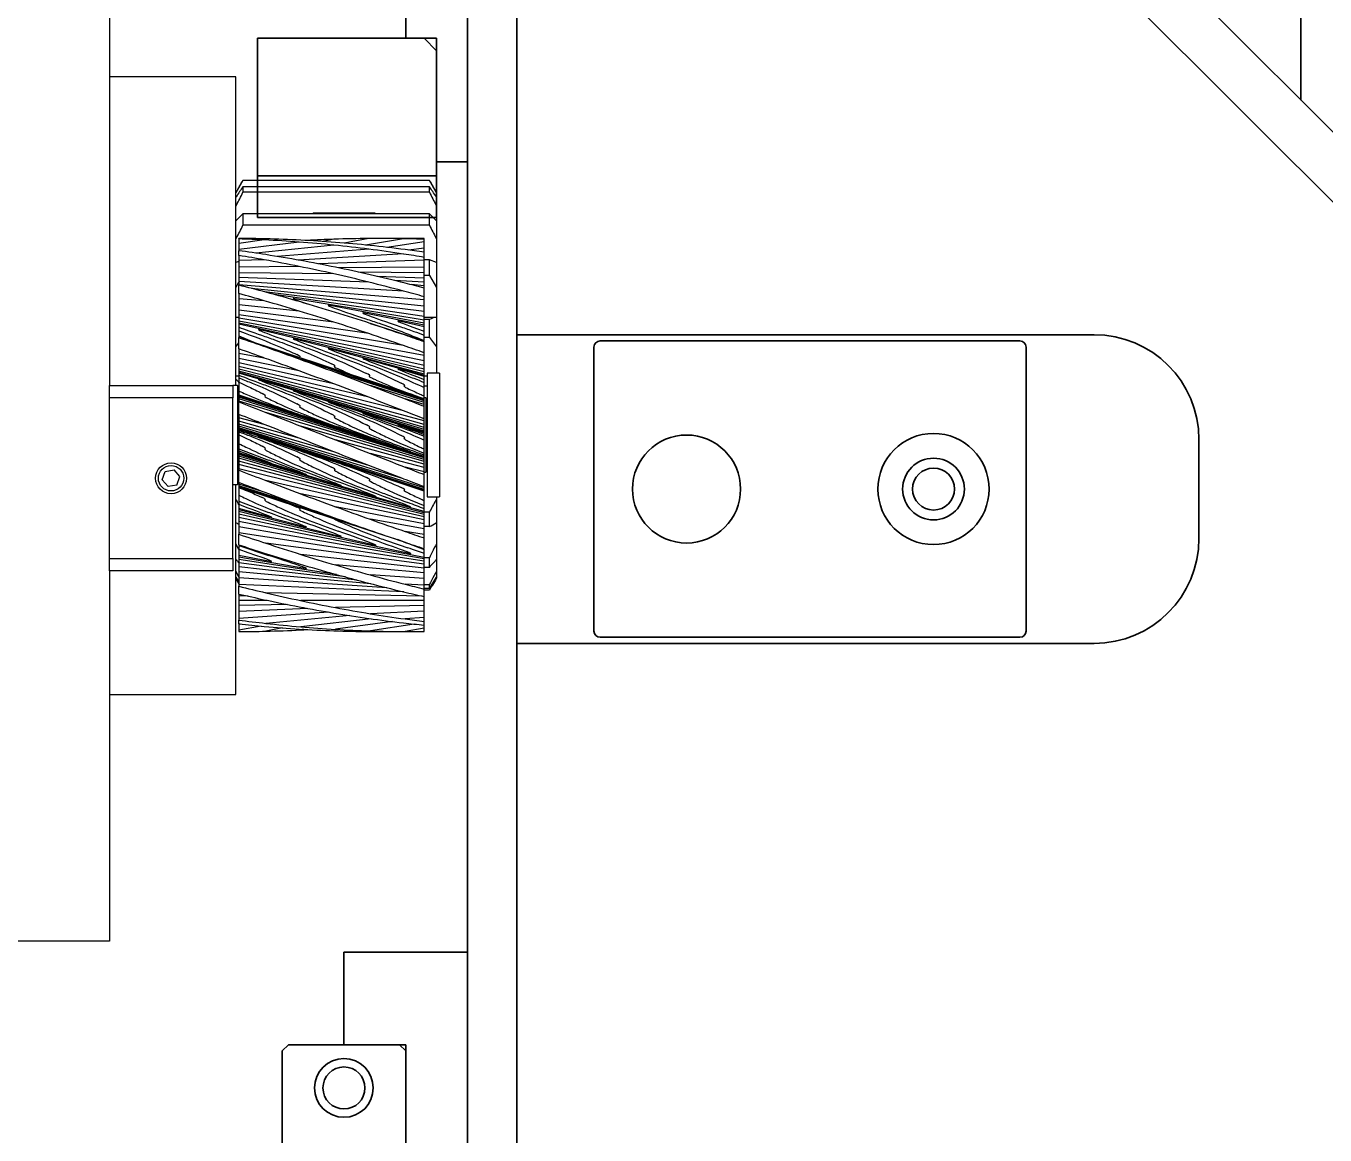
# Model space of a CAD drawing. Header units: inches. Extents: x 16559 to 58559, y 6500 to 36200.
# Drawn here: x 45455.8 to 45666.2, y 29816.7 to 29996.3 of the extents above; entities that cross this region are included whole.
import ezdxf

# ---------------------------------------------------------------- set-up
doc = ezdxf.new("R2010")
doc.units = ezdxf.units.IN
doc.header["$LTSCALE"] = 300
doc.layers.add('GUIDE', color=4, linetype='Continuous', lineweight=35)
doc.layers.add('MACCHINA', color=40, linetype='Continuous')

# ---------------------------------------------------------------- blocks, each defined once
blk = doc.blocks.new('A$Cbaf7ccba')
at = {"layer": 'GUIDE'}
for p, q in [((-849.7, -355), (-849.7, -315)), ((-702.05, -502.66), (-875.02, -329.69)), ((-994.7, -345), (-994.7, -335)), ((-984.7, -335), (-984.7, -365)), ((-880.67, -335.34), (-703.02, -513)), ((-976.7, -393), (-976.7, -341)), ((-1018.7, -367.25), (-1018.7, -345)), ((-991.7, -345), (-1018.7, -345)), ((-989.7, -345), (-991.7, -345)), ((-989.7, -347), (-991.7, -345)), ((-989.7, -347), (-989.7, -345)), ((-989.7, -367.25), (-989.7, -347)), ((-984.7, -365), (-989.7, -365)), ((-984.7, -365), (-984.7, -493)), ((-989.7, -367.25), (-1018.7, -367.25)), ((-1018.7, -367.64), (-1018.7, -367.25)), ((-1018.7, -367.64), (-1018.7, -373.61)), ((-989.7, -367.25), (-989.7, -367.64)), ((-989.7, -373.61), (-989.7, -367.64)), ((-1018.7, -374), (-1018.7, -373.61)), ((-989.7, -374), (-1018.7, -374)), ((-989.7, -373.61), (-989.7, -374)), ((-883.2, -393), (-976.7, -393)), ((-976.7, -393), (-976.7, -443)), ((-964.2, -395), (-964.2, -441)), ((-895.2, -394), (-963.2, -394)), ((-894.2, -441), (-894.2, -395)), ((-866.2, -426), (-866.2, -410)), ((-976.7, -623), (-976.7, -443)), ((-976.7, -443), (-883.2, -443)), ((-963.2, -442), (-895.2, -442)), ((-1004.7, -493), (-1004.7, -508)), ((-984.7, -493), (-1004.7, -493)), ((-984.7, -573), (-984.7, -493)), ((-1013.7, -508), (-1014.7, -509)), ((-1014.7, -525.5), (-1014.7, -509)), ((-1013.7, -508), (-995.7, -508)), ((-994.7, -509), (-995.7, -508)), ((-994.7, -508), (-995.7, -508)), ((-994.7, -508), (-994.7, -509)), ((-994.7, -525.5), (-994.7, -509))]:
    blk.add_line(p, q, dxfattribs=at)
for centre, radius in [((-949.2, -418), 8.75), ((-909.2, -418), 9), ((-909.2, -418), 5), ((-909.2, -418), 3.4), ((-1004.7, -515), 4.75), ((-1004.7, -515), 3.4)]:
    blk.add_circle(centre, radius, dxfattribs=at)
for centre, radius, start, end in [((-883.2, -410), 17, 0, 90), ((-963.2, -395), 1, 90, 180), ((-895.2, -395), 1, 0, 90), ((-883.2, -426), 17, 270, 0), ((-963.2, -441), 1, 180, 270), ((-895.2, -441), 1, 270, 0)]:
    blk.add_arc(centre, radius, start, end, dxfattribs=at)
blk = doc.blocks.new('A$Ccd749461')
at = {"layer": 'MACCHINA'}
for p, q in [((-1042.7, -320.25), (-1042.7, -401.25)), ((-1022.2, -351.25), (-1042.7, -351.25)), ((-1022.2, -401.25), (-1022.2, -351.25)), ((-1021.05, -368), (-1022.2, -370)), ((-990.86, -368), (-1021.05, -368)), ((-990.86, -368), (-1021.05, -368)), ((-1021.05, -368), (-1021.05, -368)), ((-989.7, -370), (-990.86, -368)), ((-990.86, -368), (-990.86, -368)), ((-1021.05, -369.03), (-1021.05, -369.93)), ((-990.86, -369.03), (-1021.05, -369.03)), ((-990.86, -369.93), (-1021.05, -369.93)), ((-990.86, -369.93), (-990.86, -369.03)), ((-989.7, -370), (-989.7, -370.03)), ((-989.7, -370.03), (-989.7, -370.71)), ((-989.7, -370.73), (-989.7, -372.18)), ((-989.7, -372.18), (-989.7, -374.6)), ((-1021.05, -373.45), (-1022.2, -374.57)), ((-1021.05, -373.45), (-1021.05, -375.25)), ((-990.86, -373.45), (-1021.05, -373.45)), ((-1009.7, -373.24), (-999.7, -373.24)), ((-1009.7, -373.24), (-1009.7, -373.45)), ((-999.7, -373.24), (-999.7, -373.45)), ((-990.86, -375.25), (-990.86, -373.45)), ((-989.7, -374.57), (-990.86, -373.45)), ((-990.86, -375.25), (-1021.05, -375.25)), ((-989.7, -374.57), (-989.7, -377.48)), ((-1021.7, -377.5), (-1021.7, -377.42)), ((-1021.7, -377.5), (-1021.7, -378.25)), ((-1017.6, -377.65), (-1021.7, -378.25)), ((-1011.97, -378), (-1021.7, -379.2)), ((-1021.7, -378.25), (-1021.7, -379.2)), ((-1006.33, -378.49), (-1018.99, -379.79)), ((-1006.33, -377.54), (-1008.08, -377.9)), ((-1000.69, -377.42), (-1004.67, -378.16)), ((-995.05, -377.46), (-1001.22, -378.48)), ((-993.94, -377.42), (-999.15, -377.42)), ((-991.7, -377.98), (-997.75, -378.86)), ((-991.7, -377.55), (-991.7, -377.43)), ((-991.7, -377.98), (-991.7, -377.55)), ((-991.7, -378.98), (-991.7, -377.98)), ((-989.7, -377.48), (-989.7, -380.95)), ((-1021.7, -379.2), (-1021.7, -379.4)), ((-1021.7, -380.17), (-1021.7, -379.4)), ((-1021.7, -380.17), (-1021.7, -381.01)), ((-1000.69, -379.14), (-1015.54, -380.33)), ((-995.05, -379.93), (-1012.13, -380.91)), ((-991.7, -378.98), (-994.26, -379.29)), ((-991.7, -379.65), (-991.7, -378.98)), ((-991.7, -380.47), (-991.7, -379.65)), ((-991.7, -380.95), (-991.7, -380.47)), ((-1021.7, -381.12), (-1022.2, -381.3)), ((-1017.6, -380.87), (-1021.7, -381.01)), ((-1021.7, -381.01), (-1021.7, -382.06)), ((-1011.97, -381.95), (-1021.7, -382.06)), ((-1021.7, -382.06), (-1021.7, -382.97)), ((-991.7, -380.95), (-1008.8, -381.54)), ((-991.7, -382.04), (-1005.52, -382.19)), ((-991.7, -382.99), (-1002.38, -382.87)), ((-990.86, -380.88), (-991.7, -380.88)), ((-991.7, -382.04), (-991.7, -380.95)), ((-991.7, -382.99), (-991.7, -382.04)), ((-990.86, -383.39), (-990.86, -380.88)), ((-989.7, -381.3), (-990.86, -380.88)), ((-989.7, -380.95), (-989.7, -381.29)), ((-989.7, -381.3), (-989.7, -385.35)), ((-1022.2, -385.35), (-1021.7, -384.5)), ((-1006.33, -383.15), (-1021.7, -382.97)), ((-1021.7, -382.97), (-1021.7, -383.76)), ((-1000.69, -384.49), (-1021.7, -383.76)), ((-1021.7, -383.76), (-1021.7, -384.4)), ((-995.05, -385.94), (-1021.7, -384.4)), ((-1021.7, -384.4), (-1021.7, -384.92)), ((-991.7, -387.33), (-1021.7, -384.92)), ((-1021.7, -384.92), (-1021.7, -384.98)), ((-1021.7, -386.35), (-1021.7, -384.98)), ((-991.7, -383.82), (-999.35, -383.55)), ((-991.7, -384.51), (-996.5, -384.23)), ((-991.7, -385.06), (-993.83, -384.89)), ((-991.7, -383.82), (-991.7, -382.99)), ((-990.86, -383.39), (-991.7, -383.39)), ((-991.7, -384.51), (-991.7, -383.82)), ((-991.7, -385.06), (-991.7, -384.51)), ((-990.86, -383.39), (-989.7, -385.35)), ((-1021.7, -386.35), (-1021.7, -387.18)), ((-991.7, -388.37), (-1019.66, -385.51)), ((-991.7, -389.27), (-1017.54, -386.06)), ((-991.7, -390.03), (-1015.93, -386.51)), ((-991.7, -385.45), (-991.7, -385.06)), ((-991.7, -386.85), (-991.7, -385.45)), ((-991.7, -387.33), (-991.7, -386.85)), ((-989.7, -385.35), (-989.7, -387.94)), ((-1017.6, -387.51), (-1021.7, -387.18)), ((-1021.7, -387.18), (-1021.7, -388.19)), ((-1011.97, -389.19), (-1021.7, -388.19)), ((-1021.7, -388.19), (-1021.7, -389.05)), ((-1006.33, -390.96), (-1021.7, -389.05)), ((-1021.7, -389.05), (-1021.7, -389.77)), ((-991.7, -390.65), (-1012.63, -387.18)), ((-991.7, -391.13), (-1006.99, -388.29)), ((-991.7, -388.37), (-991.7, -387.33)), ((-991.7, -389.27), (-991.7, -388.37)), ((-989.7, -387.94), (-989.7, -388.89)), ((-989.7, -388.89), (-989.7, -390.19)), ((-1021.7, -390.19), (-1022.2, -390.19)), ((-1000.69, -392.82), (-1021.7, -389.77)), ((-1021.7, -389.77), (-1021.7, -390.35)), ((-995.05, -394.76), (-1021.7, -390.35)), ((-1021.7, -390.35), (-1021.7, -390.79)), ((-991.7, -396.35), (-1021.7, -390.79)), ((-1021.7, -390.79), (-1021.7, -391.11)), ((-991.7, -397.23), (-1021.7, -391.11)), ((-1021.7, -391.11), (-1021.7, -391.31)), ((-991.7, -397.97), (-1021.7, -391.31)), ((-1021.7, -391.31), (-1021.7, -391.54)), ((-991.7, -391.48), (-1001.36, -389.51)), ((-991.7, -394.06), (-1000.42, -391.17)), ((-991.7, -391.71), (-995.72, -390.82)), ((-991.7, -390.03), (-991.7, -389.27)), ((-991.7, -390.65), (-991.7, -390.03)), ((-989.7, -390.19), (-991.7, -390.19)), ((-990.86, -390.52), (-991.7, -390.52)), ((-991.7, -391.13), (-991.7, -390.65)), ((-991.7, -391.48), (-991.7, -391.13)), ((-990.86, -393.47), (-990.86, -390.52)), ((-989.7, -390.19), (-989.7, -394.95)), ((-989.7, -390.19), (-989.7, -390.19)), ((-1021.7, -391.54), (-1021.7, -391.79)), ((-1021.7, -391.79), (-1021.7, -391.95)), ((-1021.7, -391.95), (-1021.7, -392.41)), ((-1021.7, -392.41), (-1021.7, -393.19)), ((-1021.7, -393.19), (-1018.92, -394.38)), ((-1021.7, -393.19), (-1021.7, -393.46)), ((-991.7, -403.39), (-1021.7, -393.46)), ((-1021.7, -393.46), (-1021.7, -393.48)), ((-991.7, -403.39), (-1021.7, -393.46)), ((-1021.7, -393.46), (-1021.7, -393.46)), ((-991.7, -398.56), (-1018.27, -392.23)), ((-991.7, -394.06), (-994.79, -393.04)), ((-991.7, -391.71), (-991.7, -391.48)), ((-991.7, -392.12), (-991.7, -391.71)), ((-991.7, -392.43), (-991.7, -392.12)), ((-991.7, -392.51), (-991.7, -392.43)), ((-991.7, -393.06), (-991.7, -392.51)), ((-991.7, -393.94), (-991.7, -393.06)), ((-990.86, -393.47), (-991.7, -393.47)), ((-990.86, -393.47), (-989.7, -394.95)), ((-1022.2, -394.95), (-1021.7, -394.31)), ((-1021.7, -395.3), (-1021.7, -393.48)), ((-1021.7, -395.3), (-1021.7, -396.02)), ((-991.7, -403.43), (-1017.34, -394.99)), ((-991.7, -399.03), (-1012.63, -393.71)), ((-991.7, -399.38), (-1006.99, -395.28)), ((-991.7, -394.11), (-991.7, -394.06)), ((-991.7, -395.94), (-991.7, -394.11)), ((-989.7, -394.95), (-989.7, -396.37)), ((-1017.6, -396.78), (-1021.7, -396.02)), ((-1021.7, -396.02), (-1021.7, -396.86)), ((-1011.97, -398.85), (-1021.7, -396.86)), ((-1021.7, -396.86), (-1021.7, -397.57)), ((-1006.33, -400.97), (-1021.7, -397.57)), ((-1021.7, -397.57), (-1021.7, -398.13)), ((-1011.8, -396.59), (-1011.87, -396.6)), ((-991.7, -403.53), (-1011.7, -397.01)), ((-991.7, -399.62), (-1001.36, -396.91)), ((-991.7, -396.35), (-991.7, -395.94)), ((-991.7, -397.23), (-991.7, -396.35)), ((-991.7, -397.97), (-991.7, -397.23)), ((-989.7, -396.37), (-989.7, -397.17)), ((-989.7, -397.17), (-989.7, -399.14)), ((-1021.7, -399.73), (-1022.2, -399.73)), ((-1000.69, -403.14), (-1021.7, -398.13)), ((-1021.7, -398.13), (-1021.7, -398.57)), ((-995.05, -405.33), (-1021.7, -398.57)), ((-1021.7, -398.57), (-1021.7, -398.89)), ((-991.7, -406.93), (-1021.7, -398.89)), ((-1021.7, -398.89), (-1021.7, -399.11)), ((-991.7, -407.54), (-1021.7, -399.11)), ((-1021.7, -399.11), (-1021.7, -399.24)), ((-991.7, -408.02), (-1021.7, -399.24)), ((-1021.7, -399.24), (-1021.7, -399.38)), ((-1021.7, -399.38), (-1021.7, -399.55)), ((-1021.7, -399.55), (-1021.7, -399.66)), ((-1021.7, -399.66), (-1021.7, -400.01)), ((-1006.16, -398.09), (-1006.23, -398.11)), ((-991.7, -403.7), (-1006.06, -399.09)), ((-1000.52, -399.66), (-1000.59, -399.68)), ((-991.7, -399.77), (-995.72, -398.6)), ((-991.7, -398.56), (-991.7, -397.97)), ((-991.7, -399.03), (-991.7, -398.56)), ((-991.7, -399.38), (-991.7, -399.03)), ((-991.7, -399.62), (-991.7, -399.38)), ((-991.7, -399.77), (-991.7, -399.62)), ((-991.2, -399.73), (-991.7, -399.73)), ((-991.7, -400.02), (-991.7, -399.77)), ((-989.2, -399.25), (-991.2, -399.25)), ((-991.2, -399.25), (-991.2, -419.25)), ((-989.7, -399.14), (-989.7, -399.25)), ((-989.2, -399.25), (-989.2, -419.25)), ((-1042.7, -401.25), (-1022.7, -401.25)), ((-1042.7, -403.25), (-1042.7, -401.25)), ((-1021.95, -401.25), (-1022.7, -401.25)), ((-1022.7, -401.25), (-1022.7, -403.25)), ((-1021.7, -401.5), (-1021.95, -401.25)), ((-1021.95, -401.25), (-1021.95, -417.25)), ((-1021.7, -400.01), (-1021.7, -400.7)), ((-1021.7, -400.7), (-1021.7, -401.51)), ((-1021.7, -401.51), (-1021.7, -401.74)), ((-1021.7, -401.74), (-1021.7, -402.12)), ((-991.7, -408.38), (-1018.27, -400.34)), ((-1002.23, -400.19), (-999.98, -400.89)), ((-991.7, -403.96), (-1000.42, -401.22)), ((-994.89, -401.27), (-994.95, -401.29)), ((-991.7, -400.24), (-991.7, -400.02)), ((-991.7, -400.29), (-991.7, -400.24)), ((-991.7, -400.72), (-991.7, -400.29)), ((-991.7, -401.54), (-991.7, -400.72)), ((-991.2, -401.32), (-991.7, -401.32)), ((-991.7, -402.13), (-991.7, -401.54)), ((-1042.7, -429.25), (-1042.7, -403.25)), ((-1022.7, -403.25), (-1042.7, -403.25)), ((-1022.7, -429.25), (-1022.7, -403.25)), ((-1021.7, -402.12), (-1021.7, -402.73)), ((-1021.7, -402.73), (-1016.9, -404.37)), ((-1005.4, -408.18), (-1021.7, -402.79)), ((-1021.7, -402.79), (-1021.7, -402.83)), ((-1011.03, -406.32), (-1021.7, -402.79)), ((-1021.7, -402.79), (-1021.7, -402.79)), ((-999.76, -410.06), (-1021.7, -402.83)), ((-1021.7, -402.83), (-1021.7, -402.94)), ((-994.12, -411.92), (-1021.7, -402.94)), ((-1021.7, -402.94), (-1021.7, -403.12)), ((-991.7, -412.74), (-1021.7, -403.12)), ((-1021.7, -403.12), (-1021.7, -403.39)), ((-991.7, -412.82), (-1021.7, -403.39)), ((-1021.7, -403.39), (-1021.7, -403.78)), ((-991.7, -412.97), (-1021.7, -403.78)), ((-1021.7, -403.78), (-1021.7, -403.89)), ((-1021.7, -405.93), (-1021.7, -403.89)), ((-1017.44, -402.92), (-1017.5, -402.94)), ((-991.7, -408.64), (-1012.63, -402.13)), ((-991.7, -408.81), (-1006.99, -403.95)), ((-991.7, -404.33), (-994.79, -403.39)), ((-991.7, -402.35), (-991.7, -402.13)), ((-991.7, -402.93), (-991.7, -402.35)), ((-991.7, -403.36), (-991.7, -402.93)), ((-991.45, -403.25), (-991.7, -403.25)), ((-991.7, -403.43), (-991.7, -403.39)), ((-991.7, -403.39), (-991.7, -403.39)), ((-991.7, -403.53), (-991.7, -403.43)), ((-991.7, -403.7), (-991.7, -403.53)), ((-991.7, -403.96), (-991.7, -403.7)), ((-991.7, -404.33), (-991.7, -403.96)), ((-991.2, -403.5), (-991.45, -403.25)), ((-991.45, -403.25), (-991.45, -415.25)), ((-1021.7, -405.93), (-1021.7, -406.45)), ((-991.7, -413.2), (-1017.34, -405.58)), ((-1016.9, -404.37), (-1005.4, -408.18)), ((-1011.8, -404.6), (-1011.87, -404.62)), ((-991.7, -408.92), (-1001.36, -405.79)), ((-991.7, -404.6), (-991.7, -404.33)), ((-991.7, -406.63), (-991.7, -404.6)), ((-1017.6, -407.55), (-1021.7, -406.45)), ((-1021.7, -406.45), (-1021.7, -407.03)), ((-1011.97, -409.77), (-1021.7, -407.03)), ((-1021.7, -407.03), (-1021.7, -407.49)), ((-1006.33, -411.99), (-1021.7, -407.49)), ((-1021.7, -407.49), (-1021.7, -407.83)), ((-1000.69, -414.19), (-1021.7, -407.83)), ((-1021.7, -407.83), (-1021.7, -408.08)), ((-995.05, -416.37), (-1021.7, -408.08)), ((-1021.7, -408.08), (-1021.7, -408.24)), ((-991.7, -413.52), (-1011.7, -407.8)), ((-1006.16, -406.3), (-1006.23, -406.32)), ((-1000.52, -408.02), (-1000.59, -408.04)), ((-991.7, -408.97), (-995.72, -407.66)), ((-991.7, -406.93), (-991.7, -406.63)), ((-991.7, -407.54), (-991.7, -406.93)), ((-991.7, -408.02), (-991.7, -407.54)), ((-991.7, -408.38), (-991.7, -408.02)), ((-991.7, -417.79), (-1021.7, -408.24)), ((-1021.7, -408.24), (-1021.7, -408.34)), ((-991.7, -418.05), (-1021.7, -408.34)), ((-1021.7, -408.34), (-1021.7, -408.38)), ((-991.7, -418.22), (-1021.7, -408.38)), ((-1021.7, -408.38), (-1021.7, -408.41)), ((-1021.7, -408.41), (-1021.7, -408.49)), ((-1021.7, -408.49), (-1021.7, -408.52)), ((-1021.7, -408.52), (-1021.7, -408.73)), ((-1021.7, -408.73), (-1021.7, -409.24)), ((-1021.7, -409.24), (-1021.7, -409.99)), ((-1021.7, -409.99), (-1021.7, -410.23)), ((-1021.7, -410.23), (-1021.7, -410.65)), ((-991.7, -418.3), (-1018.27, -409.53)), ((-991.7, -413.95), (-1006.06, -410.02)), ((-994.89, -409.74), (-994.95, -409.76)), ((-991.7, -408.64), (-991.7, -408.38)), ((-991.7, -408.81), (-991.7, -408.64)), ((-991.7, -408.92), (-991.7, -408.81)), ((-991.7, -408.97), (-991.7, -408.92)), ((-991.7, -409.03), (-991.7, -408.97)), ((-991.7, -409.14), (-991.7, -409.03)), ((-991.7, -409.15), (-991.7, -409.14)), ((-991.7, -409.41), (-991.7, -409.15)), ((-991.7, -410.07), (-991.7, -409.41)), ((-991.7, -410.63), (-991.7, -410.07)), ((-1021.7, -410.65), (-1021.7, -411.48)), ((-1021.7, -411.48), (-1016.9, -413.33)), ((-1021.7, -411.48), (-1021.7, -411.84)), ((-1021.7, -411.84), (-1021.7, -411.85)), ((-1021.7, -411.85), (-1021.7, -412.02)), ((-1021.7, -412.02), (-1021.7, -412.16)), ((-1016.67, -413.78), (-1021.7, -412.16)), ((-1021.7, -412.16), (-1021.7, -412.26)), ((-1011.03, -415.61), (-1021.7, -412.26)), ((-1021.7, -412.26), (-1021.7, -412.42)), ((-1005.4, -417.41), (-1021.7, -412.42)), ((-1021.7, -412.42), (-1021.7, -412.66)), ((-1017.44, -411.46), (-1017.5, -411.48)), ((-991.7, -418.33), (-1012.63, -411.4)), ((-991.7, -414.51), (-1000.42, -412.24)), ((-991.7, -410.87), (-991.7, -410.63)), ((-991.7, -411.54), (-991.7, -410.87)), ((-991.7, -412.19), (-991.7, -411.54)), ((-991.7, -412.48), (-991.7, -412.19)), ((-999.76, -419.17), (-1021.7, -412.66)), ((-1021.7, -412.66), (-1021.7, -413)), ((-994.12, -420.89), (-1021.7, -413)), ((-1021.7, -413), (-1021.7, -413.46)), ((-991.7, -421.66), (-1021.7, -413.46)), ((-1021.7, -413.46), (-1021.7, -414.04)), ((-991.7, -421.83), (-1021.7, -414.04)), ((-1021.7, -414.04), (-1021.7, -414.75)), ((-1011.8, -413.17), (-1011.87, -413.19)), ((-991.7, -415.2), (-994.79, -414.44)), ((-991.7, -412.52), (-991.7, -412.48)), ((-991.7, -412.65), (-991.7, -412.52)), ((-991.7, -412.74), (-991.7, -412.65)), ((-991.7, -412.82), (-991.7, -412.74)), ((-991.7, -412.97), (-991.7, -412.82)), ((-991.7, -413.2), (-991.7, -412.97)), ((-991.7, -413.52), (-991.7, -413.2)), ((-991.7, -413.95), (-991.7, -413.52)), ((-991.7, -414.51), (-991.7, -413.95)), ((-991.7, -415.2), (-991.7, -414.51)), ((-1034.12, -416.51), (-1033.64, -415.15)), ((-1034.12, -416.51), (-1033.18, -417.61)), ((-1033.64, -415.15), (-1032.22, -414.89)), ((-1031.28, -415.99), (-1032.22, -414.89)), ((-1031.76, -417.35), (-1031.28, -415.99)), ((-991.7, -422.1), (-1021.7, -414.75)), ((-1021.7, -414.75), (-1021.7, -414.95)), ((-1021.7, -416.95), (-1021.7, -414.95)), ((-991.7, -422.49), (-1017.34, -416.62)), ((-1006.16, -414.86), (-1006.23, -414.88)), ((-1000.52, -416.52), (-1000.59, -416.54)), ((-991.7, -415.65), (-991.7, -415.2)), ((-991.7, -415.25), (-991.45, -415.25)), ((-991.7, -417.64), (-991.7, -415.65)), ((-991.45, -415.25), (-991.2, -415)), ((-991.3, -415.1), (-991.2, -415.1)), ((-1031.76, -417.35), (-1033.18, -417.61)), ((-1022.7, -417.25), (-1021.95, -417.25)), ((-1022.2, -451.25), (-1022.2, -417.25)), ((-1021.95, -417.25), (-1021.7, -417)), ((-1021.7, -416.95), (-1021.7, -417.21)), ((-1017.6, -418.52), (-1021.7, -417.21)), ((-1021.7, -417.21), (-1021.7, -417.47)), ((-1011.97, -420.62), (-1021.7, -417.47)), ((-1021.7, -417.47), (-1021.7, -417.63)), ((-1006.33, -422.67), (-1021.7, -417.63)), ((-1021.7, -417.63), (-1021.7, -417.71)), ((-1000.69, -424.65), (-1021.7, -417.71)), ((-1021.7, -417.71), (-1021.7, -417.73)), ((-995.05, -426.55), (-1021.7, -417.73)), ((-1021.7, -417.78), (-1021.7, -418.38)), ((-1021.7, -418.38), (-1021.7, -418.6)), ((-1021.7, -418.6), (-1021.7, -419.01)), ((-994.89, -418.15), (-994.95, -418.17)), ((-991.7, -417.79), (-991.7, -417.64)), ((-991.7, -418.05), (-991.7, -417.79)), ((-991.7, -418.22), (-991.7, -418.05)), ((-991.7, -418.3), (-991.7, -418.22)), ((-991.7, -418.33), (-991.7, -418.3)), ((-991.7, -418.5), (-991.7, -418.33)), ((-991.7, -418.97), (-991.7, -418.5)), ((-1021.7, -419.01), (-1021.7, -419.95)), ((-1021.7, -419.95), (-1016.9, -421.8)), ((-1021.7, -419.95), (-1021.7, -420.48)), ((-1021.7, -420.48), (-1021.7, -420.51)), ((-1021.7, -420.51), (-1021.7, -420.79)), ((-1021.7, -420.79), (-1021.7, -421.17)), ((-1017.44, -419.73), (-1017.5, -419.75)), ((-1013.56, -420.42), (-1012.33, -420.91)), ((-991.7, -422.99), (-1011.7, -418.76)), ((-991.7, -419.19), (-991.7, -418.97)), ((-991.7, -419.87), (-991.7, -419.19)), ((-991.7, -420.67), (-991.7, -419.87)), ((-991.7, -421.1), (-991.7, -420.67)), ((-991.2, -419.25), (-989.2, -419.25)), ((-989.7, -419.25), (-989.7, -419.67)), ((-989.7, -419.67), (-989.7, -423.43)), ((-1016.67, -422.54), (-1021.7, -421.17)), ((-1021.7, -421.17), (-1021.7, -421.36)), ((-1011.03, -424.14), (-1021.7, -421.36)), ((-1021.7, -421.36), (-1021.7, -421.66)), ((-1005.4, -425.66), (-1021.7, -421.66)), ((-1021.7, -421.66), (-1021.7, -422.07)), ((-999.76, -427.1), (-1021.7, -422.07)), ((-1021.7, -422.07), (-1021.7, -422.61)), ((-994.12, -428.45), (-1021.7, -422.61)), ((-1021.7, -422.61), (-1021.7, -423.28)), ((-1011.8, -421.27), (-1011.87, -421.29)), ((-991.7, -423.63), (-1006.06, -420.86)), ((-991.7, -424.42), (-1000.42, -422.9)), ((-991.7, -421.19), (-991.7, -421.1)), ((-991.7, -421.42), (-991.7, -421.19)), ((-991.7, -421.66), (-991.7, -421.42)), ((-991.7, -421.83), (-991.7, -421.66)), ((-990.86, -421.73), (-991.7, -421.73)), ((-991.7, -422.1), (-991.7, -421.83)), ((-991.7, -422.49), (-991.7, -422.1)), ((-991.7, -422.99), (-991.7, -422.49)), ((-990.86, -424.06), (-990.86, -421.73)), ((-991.7, -429.08), (-1021.7, -423.28)), ((-1021.7, -423.28), (-1021.7, -424.1)), ((-991.7, -429.32), (-1021.7, -424.1)), ((-1021.7, -424.1), (-1021.7, -425.07)), ((-991.7, -425.34), (-994.79, -424.87)), ((-991.7, -423.63), (-991.7, -422.99)), ((-991.7, -424.42), (-991.7, -423.63)), ((-990.86, -424.06), (-991.7, -424.06)), ((-991.7, -425.34), (-991.7, -424.42)), ((-989.7, -423.4), (-989.7, -426.87)), ((-1021.71, -427.79), (-1022.2, -426.87)), ((-991.7, -429.69), (-1021.7, -425.07)), ((-1021.7, -425.07), (-1021.7, -425.31)), ((-1021.7, -427.05), (-1021.7, -425.31)), ((-1021.7, -427.14), (-1016.9, -428.76)), ((-1021.7, -427.14), (-1021.7, -427.77)), ((-991.7, -430.18), (-1017.34, -426.77)), ((-996.1, -426.12), (-991.7, -427.77)), ((-991.7, -425.93), (-991.7, -425.34)), ((-991.7, -427.64), (-991.7, -425.93)), ((-989.7, -426.87), (-989.7, -429.37)), ((-1042.7, -429.25), (-1022.7, -429.25)), ((-1042.7, -431.25), (-1042.7, -429.25)), ((-1022.7, -429.25), (-1022.7, -431.25)), ((-1021.7, -427.77), (-1021.7, -427.81)), ((-1021.7, -427.81), (-1021.7, -428.18)), ((-1021.7, -428.18), (-1021.7, -428.74)), ((-1016.67, -429.71), (-1021.7, -428.74)), ((-1021.7, -428.74), (-1021.7, -429.01)), ((-1011.03, -430.87), (-1021.7, -429.01)), ((-1021.7, -429.01), (-1021.7, -429.41)), ((-991.7, -430.81), (-1011.7, -428.58)), ((-991.7, -428.3), (-991.7, -427.77)), ((-991.7, -428.42), (-991.7, -428.3)), ((-991.7, -428.73), (-991.7, -428.42)), ((-991.7, -429.08), (-991.7, -428.73)), ((-991.7, -429.32), (-991.7, -429.08)), ((-990.86, -429.12), (-991.7, -429.12)), ((-990.86, -430.68), (-990.86, -429.12)), ((-1022.7, -431.25), (-1042.7, -431.25)), ((-1042.7, -431.25), (-1042.7, -471.25)), ((-1021.7, -432.24), (-1022.2, -431.29)), ((-1005.93, -431.84), (-1021.7, -429.41)), ((-1021.7, -429.41), (-1021.7, -429.94)), ((-1004.46, -432.24), (-1021.7, -429.94)), ((-1021.7, -429.94), (-1021.7, -430.61)), ((-1002.56, -432.75), (-1021.7, -430.61)), ((-1021.7, -430.61), (-1021.7, -431.42)), ((-991.7, -431.58), (-1006.06, -430.29)), ((-991.7, -429.69), (-991.7, -429.32)), ((-991.7, -430.18), (-991.7, -429.69)), ((-991.7, -430.81), (-991.7, -430.18)), ((-990.86, -430.68), (-991.7, -430.68)), ((-991.7, -431.58), (-991.7, -430.81)), ((-989.7, -429.35), (-989.7, -431.29)), ((-989.7, -431.29), (-989.7, -432.27)), ((-1022.2, -432.27), (-1021.7, -433.07)), ((-1021.68, -433.33), (-1022.2, -432.46)), ((-1000.32, -433.34), (-1021.7, -431.42)), ((-1021.7, -431.42), (-1021.7, -432.37)), ((-997.74, -433.99), (-1021.7, -432.37)), ((-1021.7, -432.37), (-1021.7, -433.47)), ((-991.7, -432.5), (-1000.42, -431.91)), ((-991.7, -433.55), (-994.79, -433.41)), ((-991.7, -432.5), (-991.7, -431.58)), ((-991.7, -433.55), (-991.7, -432.5)), ((-990.86, -434.11), (-989.7, -432.27)), ((-989.7, -432.27), (-989.7, -432.46)), ((-995, -434.66), (-1021.7, -433.47)), ((-1021.7, -433.47), (-1021.7, -433.74)), ((-1021.7, -435), (-1021.7, -433.74)), ((-1021.7, -435), (-1021.7, -435.31)), ((-1020.2, -435.35), (-1021.7, -435.31)), ((-1021.7, -435.31), (-1021.7, -436.03)), ((-992.01, -435.35), (-1017.34, -434.8)), ((-990.86, -433.5), (-991.7, -433.5)), ((-991.7, -434.19), (-991.7, -433.55)), ((-990.86, -434.11), (-991.7, -434.11)), ((-991.7, -435.41), (-991.7, -434.19)), ((-990.86, -434.38), (-991.7, -434.38)), ((-991.7, -436.03), (-991.7, -435.41)), ((-990.86, -434.11), (-990.86, -433.5)), ((-1017.12, -436.03), (-1021.7, -436.03)), ((-1021.7, -436.03), (-1021.7, -436.88)), ((-1013.88, -436.69), (-1021.7, -436.88)), ((-1021.7, -436.88), (-1021.7, -437.86)), ((-1010.57, -437.33), (-1021.7, -437.86)), ((-991.7, -436.03), (-1011.7, -436.06)), ((-991.7, -436.84), (-1006.06, -437.19)), ((-991.7, -436.84), (-991.7, -436.03)), ((-991.7, -437.77), (-991.7, -436.84)), ((-1021.7, -437.86), (-1021.7, -438.95)), ((-1007.2, -437.93), (-1021.7, -438.95)), ((-1021.7, -438.95), (-1021.7, -439.22)), ((-1021.7, -439.85), (-1021.7, -439.22)), ((-1003.76, -438.49), (-1017.34, -439.75)), ((-1000.31, -439.01), (-1011.7, -440.31)), ((-996.82, -439.46), (-1006.06, -440.72)), ((-991.7, -437.77), (-1000.42, -438.19)), ((-991.7, -438.83), (-994.79, -439.04)), ((-991.7, -438.83), (-991.7, -437.77)), ((-991.7, -439.45), (-991.7, -438.83)), ((-991.7, -440.04), (-991.7, -439.45)), ((-1021.7, -439.85), (-1021.7, -439.89)), ((-1021.53, -439.87), (-1021.7, -439.89)), ((-1021.7, -439.89), (-1021.7, -440.85)), ((-1018.08, -440.21), (-1021.7, -440.85)), ((-1021.7, -440.85), (-1021.7, -441.08)), ((-1014.64, -440.5), (-1017.34, -441.03)), ((-1011.27, -440.72), (-1011.7, -440.82)), ((-993.34, -439.87), (-1000.42, -440.98)), ((-999.15, -441.08), (-993.94, -441.08)), ((-991.7, -440.53), (-994.79, -441.08)), ((-991.7, -440.53), (-991.7, -440.04)), ((-991.7, -441.07), (-991.7, -440.53)), ((-1042.7, -451.25), (-1022.2, -451.25)), ((-1042.7, -471.25), (-1042.7, -491.25)), ((-1042.7, -491.25), (-1069.7, -491.25))]:
    blk.add_line(p, q, dxfattribs=at)
for radius in [2.5, 2.06]:
    blk.add_circle((-1032.7, -416.25), radius, dxfattribs=at)
for centre, major_axis, ratio, start_param, end_param in [((-967.95, -409.25), (96.07, -19.29), 0.263548, 2.162752, 2.21646), ((-1072.63, -409.25), (96.1, 16.26), 0.284773, 0.913751, 0.964789), ((-1066.99, -409.25), (96.11, 14.18), 0.296477, 0.91817, 0.987984), ((-962.31, -409.25), (96.06, -21.05), 0.248583, 2.164291, 2.234104), ((-1061.35, -409.25), (96.14, 12), 0.306667, 0.923632, 0.993445), ((-956.68, -409.25), (96.06, -22.67), 0.232598, 2.164722, 2.234535), ((-1061.35, -409.25), (96.06, 21.75), 0.241972, 0.907174, 0.960926), ((-1055.71, -409.25), (96.07, 20.05), 0.257382, 0.908243, 0.978056), ((-1055.71, -409.25), (96.16, 9.72), 0.315212, 0.930039, 0.999852), ((-951.04, -409.25), (96.07, -24.16), 0.215722, 2.164085, 2.233898), ((-1050.08, -409.25), (96.08, 18.21), 0.271695, 0.910434, 0.980247), ((-945.4, -409.25), (96.07, -25.52), 0.198072, 2.162441, 2.232254), ((-1044.44, -409.25), (96.1, 16.26), 0.284773, 0.942516, 0.983565), ((-939.76, -409.25), (96.07, -19.29), 0.263548, 2.194005, 2.22186), ((-967.95, -409.25), (96.09, -26.74), 0.179757, 2.159861, 2.213569), ((-1072.63, -409.25), (96.19, 4.93), 0.326906, 0.945128, 0.996165), ((-962.31, -409.25), (96.1, -27.82), 0.160877, 2.156428, 2.226241), ((-1050.08, -409.25), (96.18, 7.36), 0.321992, 0.93726, 1.007074), ((-1044.44, -409.25), (96.19, 4.93), 0.326906, 0.973892, 1.014941), ((-939.76, -409.25), (96.09, -26.74), 0.179757, 2.191113, 2.229674), ((-1066.99, -409.25), (96.2, 2.47), 0.329878, 0.953443, 1.023256), ((-1061.35, -409.25), (96.21, -0.03), 0.33086, 0.961987, 1.0318), ((-956.68, -409.25), (96.12, -28.78), 0.141521, 2.152229, 2.222042), ((-951.04, -409.25), (96.14, -29.6), 0.12177, 2.147357, 2.21717), ((-967.95, -409.25), (96.17, -30.85), 0.081362, 2.13598, 2.189687), ((-1055.71, -409.25), (96.2, -2.52), 0.329836, 0.970529, 1.040342), ((-1050.08, -409.25), (96.19, -4.99), 0.326822, 0.978837, 1.04865), ((-945.4, -409.25), (96.16, -30.29), 0.101695, 2.141909, 2.211722), ((-939.76, -409.25), (96.17, -30.85), 0.081362, 2.167232, 2.205793), ((-1072.63, -409.25), (96.18, -7.41), 0.321867, 0.986692, 1.03773), ((-962.31, -409.25), (96.19, -31.29), 0.060831, 2.129668, 2.199481), ((-889.71, -422.74), (123.2, -35.58), 0.007615, 3.076839, 3.336201), ((-1044.44, -409.25), (96.18, -7.41), 0.321867, 1.015457, 1.056506), ((-1066.99, -409.25), (96.16, -9.77), 0.315049, 0.993898, 1.063711), ((-1061.35, -409.25), (96.14, -12.05), 0.306468, 1.000287, 1.0701), ((-956.68, -409.25), (96.2, -31.6), 0.040155, 2.123071, 2.192884), ((-884.07, -425.66), (123.2, -37.39), 0.007256, 3.076842, 3.460779), ((-1055.71, -409.25), (96.11, -14.23), 0.296244, 1.005727, 1.07554), ((-951.04, -409.25), (96.2, -31.78), 0.019387, 2.116287, 2.1861), ((-878.44, -428.51), (123.2, -39.02), 0.006869, 3.076816, 3.460753), ((-945.4, -409.25), (96.21, -31.83), 0.001426, 4.103961, 4.173774), ((-872.8, -431.25), (123.2, -40.46), 0.00646, 3.076762, 3.408407), ((-900.99, -431.25), (123.2, -40.46), 0.00646, 3.344924, 3.460699), ((-895.35, -433.9), (123.2, -41.71), 0.006029, 3.076681, 3.460618), ((-889.71, -436.42), (123.2, -42.75), 0.005578, 3.076576, 3.460513), ((-1050.08, -409.25), (96.1, -16.3), 0.28451, 1.010123, 1.079936), ((-939.76, -409.25), (96.2, -31.76), 0.022236, 4.110829, 4.14939), ((-967.95, -409.25), (96.2, -31.76), 0.022236, 4.126935, 4.180642), ((-1072.63, -409.25), (96.08, -18.25), 0.271404, 1.013417, 1.064454), ((-962.31, -409.25), (96.2, -31.56), 0.042995, 4.117594, 4.187407), ((-884.07, -438.81), (123.2, -43.58), 0.00511, 3.076448, 3.460385), ((-1044.44, -409.25), (96.08, -18.25), 0.271404, 1.042181, 1.08323), ((-1066.99, -409.25), (96.07, -20.08), 0.257066, 1.015584, 1.085397), ((-1057.86, -382.28), (46.09, -14.28), 0.020968, 6.252111, 6.445854), ((-965.81, -410.33), (46.09, -13.7), 0.020253, 3.110041, 3.219774), ((-956.68, -409.25), (96.19, -31.24), 0.063654, 4.124158, 4.193971), ((-878.44, -441.05), (123.2, -44.2), 0.004626, 3.0763, 3.460237), ((-900.99, -443.14), (123.2, -44.6), 0.004127, 3.344297, 3.460071), ((-1061.35, -409.25), (96.06, -21.78), 0.241634, 1.016629, 1.086442), ((-1052.22, -383.27), (46.09, -14.8), 0.021584, 6.252543, 6.446286), ((-960.17, -412.42), (46.09, -14.28), 0.020968, 3.110519, 3.304261), ((-951.04, -409.25), (96.17, -30.78), 0.084161, 4.130422, 4.200236), ((-1046.58, -384.39), (46.09, -15.24), 0.022103, 6.252922, 6.446664), ((-954.53, -414.5), (46.09, -14.8), 0.021584, 3.11095, 3.304693), ((-872.8, -443.14), (123.2, -44.6), 0.004127, 3.076134, 3.40778), ((-895.35, -445.06), (123.2, -44.79), 0.003614, 3.075954, 3.459891), ((-889.71, -446.81), (123.2, -44.76), 0.003088, 3.075762, 3.459699), ((-1055.71, -409.25), (96.06, -23.35), 0.22524, 1.016582, 1.086395), ((-945.4, -409.25), (96.16, -30.2), 0.104462, 4.136291, 4.206104), ((-1117.04, -364.84), (123.2, -37.89), 0.001148, 5.966554, 6.153014), ((-1040.94, -385.64), (46.09, -15.61), 0.022528, 6.253242, 6.446985), ((-948.89, -416.55), (46.09, -15.24), 0.022103, 3.111329, 3.305072), ((-967.95, -409.25), (96.14, -29.5), 0.124497, 4.157772, 4.21148), ((-1063.5, -386.99), (46.09, -15.9), 0.02286, 6.253499, 6.447242), ((-971.45, -418.57), (46.09, -15.61), 0.022528, 3.11165, 3.305392), ((-884.07, -448.38), (123.2, -44.51), 0.002549, 3.075561, 3.459498), ((-1050.08, -409.25), (96.07, -24.78), 0.208008, 1.015492, 1.085305), ((-939.76, -409.25), (96.14, -29.5), 0.124497, 4.141666, 4.180227), ((-1072.63, -409.25), (96.08, -26.07), 0.190051, 1.013424, 1.064462), ((-962.31, -409.25), (96.12, -28.66), 0.144198, 4.146451, 4.216265), ((-1133.95, -365.56), (123.2, -40.85), 0.00004, 6.216246, 6.600183), ((-1057.86, -388.46), (46.09, -16.11), 0.023101, 6.25369, 6.447432), ((-965.81, -420.54), (46.09, -15.9), 0.02286, 3.111907, 3.305649), ((-1052.22, -390.03), (46.09, -16.25), 0.023253, 6.253811, 6.447554), ((-878.44, -449.76), (123.2, -44.04), 0.001999, 3.075355, 3.459292), ((-1044.44, -409.25), (96.08, -26.07), 0.190051, 1.042189, 1.083237), ((-1066.99, -409.25), (96.09, -27.23), 0.171475, 1.010456, 1.08027), ((-956.68, -409.25), (96.1, -27.68), 0.163494, 4.150551, 4.220364), ((-1128.32, -366.24), (123.2, -42.03), 0.000624, 6.216446, 6.600383), ((-960.17, -422.46), (46.09, -16.11), 0.023101, 3.112097, 3.30584), ((-1122.68, -367.13), (123.2, -43.01), 0.001199, 6.216651, 6.600588), ((-1046.58, -391.69), (46.09, -16.31), 0.023316, 6.253862, 6.447605), ((-954.53, -424.31), (46.09, -16.25), 0.023253, 3.112219, 3.305961), ((-872.8, -450.94), (123.2, -43.36), 0.001438, 3.075146, 3.406792), ((-900.99, -450.94), (123.2, -43.36), 0.001438, 3.343309, 3.459083), ((-895.35, -451.91), (123.2, -42.47), 0.000867, 3.074939, 3.458876), ((-1061.35, -409.25), (96.11, -28.26), 0.152374, 1.006673, 1.076486), ((-951.04, -409.25), (96.08, -26.58), 0.182302, 4.153873, 4.223686), ((-1117.04, -368.22), (123.2, -43.78), 0.001764, 6.21686, 6.600797), ((-1040.94, -393.43), (46.09, -16.28), 0.02329, 6.253842, 6.447584), ((-948.89, -426.09), (46.09, -16.31), 0.023316, 3.11227, 3.306012), ((-1139.59, -369.52), (123.2, -44.34), 0.002319, 6.217067, 6.578548), ((-1063.5, -395.25), (46.09, -16.18), 0.023176, 6.25375, 6.447492), ((-971.45, -427.79), (46.09, -16.28), 0.02329, 3.112249, 3.305991), ((-889.71, -452.68), (123.2, -41.37), 0.000287, 3.074736, 3.458674), ((-1055.71, -409.25), (96.13, -29.16), 0.132834, 1.002165, 1.071978), ((-945.4, -409.25), (96.07, -25.34), 0.200531, 4.156329, 4.226142), ((-1111.4, -369.52), (123.2, -44.34), 0.002319, 0.239764, 0.317819), ((-1133.95, -371), (123.2, -44.68), 0.002863, 6.217271, 6.601208), ((-1057.86, -397.15), (46.09, -16), 0.022973, 6.253588, 6.44733), ((-965.81, -429.39), (46.09, -16.18), 0.023176, 3.112157, 3.305899), ((-884.07, -453.24), (123.2, -40.07), 0.000301, 2.824706, 3.10735), ((-1052.22, -399.1), (46.09, -15.74), 0.022679, 6.253358, 6.447101), ((-1050.08, -409.25), (96.15, -29.92), 0.112931, 0.997027, 1.06684), ((-939.76, -409.25), (96.06, -23.96), 0.218082, 4.157839, 4.1964), ((-967.95, -409.25), (96.06, -23.96), 0.218082, 4.173945, 4.227652), ((-962.31, -409.25), (96.06, -22.46), 0.234844, 4.158332, 4.228146), ((-1128.32, -372.68), (123.2, -44.8), 0.003394, 6.217467, 6.601404), ((-960.17, -430.9), (46.09, -16), 0.022973, 3.111995, 3.305738), ((-1046.58, -401.09), (46.09, -15.4), 0.022293, 6.253064, 6.446807), ((-954.53, -432.31), (46.09, -15.74), 0.022679, 3.111766, 3.305508), ((-1044.44, -409.25), (96.17, -30.56), 0.092734, 1.020118, 1.061167), ((-1072.63, -409.25), (96.17, -30.56), 0.092734, 0.991354, 1.042391), ((-1066.99, -409.25), (96.18, -31.06), 0.072307, 0.985244, 1.055057), ((-1122.68, -374.53), (123.2, -44.71), 0.003913, 6.217653, 6.60159), ((-1117.04, -376.55), (123.2, -44.4), 0.004418, 6.217825, 6.601762), ((-1040.94, -403.13), (46.09, -14.99), 0.021814, 6.252709, 6.446452), ((-948.89, -433.6), (46.09, -15.4), 0.022293, 3.111471, 3.305214), ((-1139.59, -378.73), (123.2, -43.87), 0.004908, 6.21798, 6.579461), ((-1063.5, -405.2), (46.09, -14.51), 0.021239, 6.252299, 6.446042), ((-971.45, -434.77), (46.09, -14.99), 0.021814, 3.111117, 3.304859), ((-1061.35, -409.25), (96.19, -31.44), 0.051705, 0.978794, 1.048607), ((-956.68, -409.25), (96.07, -20.81), 0.250696, 4.157752, 4.227565), ((-1111.4, -378.73), (123.2, -43.87), 0.004908, 0.240677, 0.318732), ((-1133.95, -381.06), (123.2, -43.12), 0.005383, 6.218117, 6.602054), ((-1057.86, -407.29), (46.09, -13.95), 0.020566, 6.25184, 6.445582), ((-965.81, -435.82), (46.09, -14.51), 0.021239, 3.110707, 3.304449), ((-960.17, -436.74), (46.09, -13.95), 0.020566, 3.110247, 3.30399), ((-1055.71, -409.25), (96.2, -31.69), 0.030982, 0.972102, 1.041915), ((-951.04, -409.25), (96.07, -19.04), 0.265511, 4.156059, 4.225873), ((-945.4, -409.25), (96.09, -17.14), 0.279153, 4.153239, 4.223052), ((-1128.32, -383.53), (123.2, -42.17), 0.005841, 6.218232, 6.602169), ((-1122.68, -386.12), (123.2, -41.01), 0.006281, 6.218324, 6.602261), ((-1050.08, -409.25), (96.21, -31.82), 0.010188, 0.965266, 1.035079), ((-939.76, -409.25), (96.11, -15.12), 0.291481, 4.149301, 4.187862), ((-967.95, -409.25), (96.11, -15.12), 0.291481, 4.165407, 4.219114), ((-1072.63, -409.25), (96.21, -31.81), 0.010629, 5.273767, 5.324804), ((-962.31, -409.25), (96.13, -12.98), 0.302357, 4.144291, 4.214104), ((-1117.04, -388.82), (123.2, -39.65), 0.0067, 6.218389, 6.602326), ((-1044.44, -409.25), (96.21, -31.81), 0.010629, 5.254991, 5.29604), ((-1139.59, -391.63), (123.2, -38.1), 0.007096, 6.218427, 6.579908), ((-1066.99, -409.25), (96.2, -31.69), 0.031422, 5.261825, 5.331639), ((-1133.95, -394.52), (123.2, -36.36), 0.007467, 6.218437, 6.602374), ((-956.68, -409.25), (96.15, -10.74), 0.311645, 4.138288, 4.208101), ((-1111.4, -391.63), (123.2, -38.1), 0.007096, 0.241124, 0.319179), ((-1061.35, -409.25), (96.19, -31.43), 0.052143, 5.268513, 5.338326), ((-951.04, -409.25), (96.17, -8.41), 0.319219, 4.131408, 4.201221), ((-1055.71, -409.25), (96.18, -31.05), 0.072742, 5.274957, 5.34477), ((-1050.08, -409.25), (96.16, -30.54), 0.093165, 5.281059, 5.350872), ((-945.4, -409.25), (96.19, -6.01), 0.324969, 4.123803, 4.193616), ((-939.76, -409.25), (96.2, -3.56), 0.328808, 4.11566, 4.154221), ((-967.95, -409.25), (96.2, -3.56), 0.328808, 4.131766, 4.185473), ((-1072.63, -409.25), (96.15, -29.91), 0.113356, 5.305497, 5.356534), ((-962.31, -409.25), (96.21, -1.08), 0.330673, 4.107189, 4.177002), ((-1044.44, -409.25), (96.15, -29.91), 0.113356, 5.286721, 5.32777), ((-1066.99, -409.25), (96.13, -29.14), 0.133252, 5.291847, 5.36166), ((-1061.35, -409.25), (96.11, -28.24), 0.152784, 5.296341, 5.366154), ((-956.68, -409.25), (96.21, 1.42), 0.330536, 4.098617, 4.16843), ((-951.04, -409.25), (96.2, 3.9), 0.328397, 4.090178, 4.159991), ((-967.95, -409.25), (96.17, 8.74), 0.318287, 4.090687, 4.144394), ((-962.31, -409.25), (96.15, 11.05), 0.310471, 4.067813, 4.137626), ((-1055.71, -409.25), (96.09, -27.21), 0.171874, 5.300108, 5.369921), ((-1050.08, -409.25), (96.08, -26.05), 0.190438, 5.303057, 5.37287), ((-945.4, -409.25), (96.18, 6.35), 0.324293, 4.082097, 4.15191), ((-1044.44, -409.25), (96.07, -24.75), 0.208381, 5.305105, 5.346153), ((-939.76, -409.25), (96.17, 8.74), 0.318287, 4.074581, 4.113142), ((-1072.63, -409.25), (96.07, -24.75), 0.208381, 5.323881, 5.374918), ((-967.95, -409.25), (96.07, 19.29), 0.263548, 4.066726, 4.120433), ((-1066.99, -409.25), (96.06, -23.31), 0.225597, 5.306173, 5.375987), ((-962.31, -409.25), (96.06, 21.05), 0.248583, 4.049081, 4.118894), ((-1061.35, -409.25), (96.06, -21.75), 0.241972, 5.306198, 5.376011), ((-956.68, -409.25), (96.12, 13.28), 0.300958, 4.061939, 4.131753), ((-956.68, -409.25), (96.06, 22.67), 0.232598, 4.048651, 4.061974), ((-1055.71, -409.25), (96.07, -20.05), 0.257382, 5.30513, 5.374943), ((-951.04, -409.25), (96.1, 15.4), 0.289875, 4.057072, 4.126886), ((-1050.08, -409.25), (96.08, -18.21), 0.271695, 5.302939, 5.321617), ((-945.4, -409.25), (96.09, 17.41), 0.277358, 4.053286, 4.123099), ((-939.76, -409.25), (96.07, 19.29), 0.263548, 4.05062, 4.089181)]:
    blk.add_ellipse(centre, major_axis=major_axis, ratio=ratio, start_param=start_param, end_param=end_param, dxfattribs=at)
for points, knots in [([(-1022.2, -370.03), (-1022.19, -370.01), (-1021.79, -369.3), (-1021.41, -368.64), (-1021.05, -368)], [0, 0, 0, 0, 0.032493, 1, 1, 1, 1]), ([(-990.86, -368), (-990.49, -368.64), (-990.12, -369.3), (-989.72, -370.01), (-989.7, -370.03)], [0, 0, 0, 0, 0.967507, 1, 1, 1, 1]), ([(-1021.05, -369.03), (-1021.41, -369.56), (-1021.79, -370.09), (-1022.19, -370.71), (-1022.2, -370.73)], [0, 0, 0, 0, 0.967507, 1, 1, 1, 1]), ([(-1022.2, -372.18), (-1022.18, -372.13), (-1021.78, -371.38), (-1021.4, -370.63), (-1021.05, -369.93)], [0, 0, 0, 0, 0.064562, 1, 1, 1, 1]), ([(-989.7, -370.73), (-989.72, -370.71), (-990.12, -370.09), (-990.49, -369.56), (-990.86, -369.03)], [0, 0, 0, 0, 0.032493, 1, 1, 1, 1]), ([(-990.86, -369.93), (-990.5, -370.63), (-990.13, -371.38), (-989.73, -372.13), (-989.7, -372.18)], [0, 0, 0, 0, 0.935438, 1, 1, 1, 1]), ([(-1022.2, -377.48), (-1022.18, -377.43), (-1021.78, -376.72), (-1021.4, -375.97), (-1021.05, -375.25)], [0, 0, 0, 0, 0.059515, 1, 1, 1, 1]), ([(-990.86, -375.25), (-990.5, -375.97), (-990.13, -376.72), (-989.73, -377.43), (-989.7, -377.48)], [0, 0, 0, 0, 0.940485, 1, 1, 1, 1]), ([(-1021.7, -390.32), (-1021.84, -390.26), (-1022, -390.19), (-1022.17, -390.19), (-1022.2, -390.19)], [0, 0, 0, 0, 0.835909, 1, 1, 1, 1]), ([(-1001.13, -390.44), (-1000.42, -390.67), (-997.23, -391.72), (-994.12, -392.97), (-991.7, -393.94)], [0, 0, 0, 0, 0.222845, 1, 1, 1, 1]), ([(-989.7, -390.19), (-989.73, -390.19), (-990.13, -390.21), (-990.51, -390.37), (-990.86, -390.52)], [0, 0, 0, 0, 0.070777, 1, 1, 1, 1]), ([(-1021.7, -392.41), (-1021.65, -392.42), (-1019.37, -393.23), (-1017.1, -394.1), (-1014.06, -395.43), (-1013.19, -395.82), (-1012.33, -396.22)], [0, 0, 0, 0, 0.014969, 0.71436, 0.717468, 1, 1, 1, 1]), ([(-1018.05, -393.08), (-1017.34, -393.33), (-1016.09, -393.78), (-1012.24, -395.19), (-1009.2, -396.57), (-1006.69, -397.71)], [0, 0, 0, 0, 0.183998, 0.324764, 1, 1, 1, 1]), ([(-995.49, -391.72), (-994.78, -391.96), (-993.52, -392.4), (-992.26, -392.85), (-991.7, -393.06)], [0, 0, 0, 0, 0.560664, 1, 1, 1, 1]), ([(-1012.41, -394.53), (-1011.7, -394.78), (-1009.42, -395.61), (-1005.58, -397.1), (-1002.56, -398.54), (-1001.05, -399.26)], [0, 0, 0, 0, 0.183958, 0.591355, 1, 1, 1, 1]), ([(-1006.77, -396.04), (-1006.06, -396.3), (-1003.78, -397.15), (-999.94, -398.66), (-996.92, -400.13), (-995.41, -400.87)], [0, 0, 0, 0, 0.183958, 0.591355, 1, 1, 1, 1]), ([(-1001.13, -397.62), (-1000.42, -397.88), (-997.23, -399.07), (-994.12, -400.46), (-991.7, -401.54)], [0, 0, 0, 0, 0.222845, 1, 1, 1, 1]), ([(-1005.7, -398.48), (-1005.02, -398.79), (-1003.95, -399.28), (-1002.84, -399.68), (-1002.42, -399.84)], [0, 0, 0, 0, 0.625758, 1, 1, 1, 1]), ([(-995.49, -399.25), (-994.78, -399.52), (-993.52, -400), (-992.26, -400.5), (-991.7, -400.72)], [0, 0, 0, 0, 0.560664, 1, 1, 1, 1]), ([(-1021.7, -400.72), (-1021.84, -400.57), (-1022, -400.4), (-1022.18, -400.29), (-1022.2, -400.28)], [0, 0, 0, 0, 0.861137, 1, 1, 1, 1]), ([(-1021.7, -400.01), (-1021.65, -400.03), (-1020.93, -400.31), (-1019.51, -400.87), (-1016.39, -402.16), (-1014.02, -403.34), (-1012.33, -404.18)], [0, 0, 0, 0, 0.014969, 0.226084, 0.448149, 1, 1, 1, 1]), ([(-1021.7, -400.7), (-1021.25, -400.9), (-1020.11, -401.43), (-1018.87, -402.05), (-1018.08, -402.45), (-1017.97, -402.51)], [0, 0, 0, 0, 0.359215, 0.907331, 1, 1, 1, 1]), ([(-1018.05, -400.94), (-1017.34, -401.21), (-1015.06, -402.08), (-1011.22, -403.61), (-1008.2, -405.12), (-1006.69, -405.88)], [0, 0, 0, 0, 0.183958, 0.591355, 1, 1, 1, 1]), ([(-1000.06, -400.06), (-999.86, -400.15), (-998.98, -400.57), (-996.24, -401.77), (-993.62, -402.69), (-991.7, -403.36)], [0, 0, 0, 0, 0.074606, 0.323039, 1, 1, 1, 1]), ([(-994.42, -401.68), (-993.74, -402), (-992.84, -402.43), (-991.93, -402.83), (-991.7, -402.93)], [0, 0, 0, 0, 0.749949, 1, 1, 1, 1]), ([(-1021.7, -402.12), (-1021.33, -402.29), (-1019.6, -403.09), (-1016.43, -404.34), (-1013.29, -405.45), (-1011.56, -406.05), (-1011.26, -406.15)], [0, 0, 0, 0, 0.11026, 0.511609, 0.913985, 1, 1, 1, 1]), ([(-1016.98, -403.34), (-1016.3, -403.67), (-1014.13, -404.73), (-1010.35, -406.26), (-1007.2, -407.38), (-1005.62, -407.95)], [0, 0, 0, 0, 0.183983, 0.591418, 1, 1, 1, 1]), ([(-1012.41, -402.66), (-1011.7, -402.93), (-1009.42, -403.8), (-1005.58, -405.33), (-1002.56, -406.84), (-1001.05, -407.6)], [0, 0, 0, 0, 0.1839578, 0.5913548, 1, 1, 1, 1]), ([(-1011.34, -405.03), (-1010.66, -405.36), (-1008.49, -406.45), (-1004.71, -408.02), (-1001.56, -409.17), (-999.98, -409.75)], [0, 0, 0, 0, 0.183983, 0.591418, 1, 1, 1, 1]), ([(-1006.77, -404.42), (-1006.06, -404.69), (-1003.78, -405.55), (-999.94, -407.06), (-996.92, -408.56), (-995.41, -409.32)], [0, 0, 0, 0, 0.183958, 0.591355, 1, 1, 1, 1]), ([(-1005.7, -406.74), (-1005.02, -407.08), (-1003.23, -407.99), (-1000.69, -409.1), (-997.58, -410.34), (-995.6, -411.08), (-994.34, -411.55)], [0, 0, 0, 0, 0.1839741, 0.4889746, 0.6729261, 1, 1, 1, 1]), ([(-1001.13, -406.2), (-1000.42, -406.46), (-997.23, -407.64), (-994.12, -409.01), (-991.7, -410.07)], [0, 0, 0, 0, 0.2228452, 1, 1, 1, 1]), ([(-995.49, -407.99), (-994.78, -408.25), (-993.52, -408.72), (-992.26, -409.2), (-991.7, -409.41)], [0, 0, 0, 0, 0.560664, 1, 1, 1, 1]), ([(-1021.7, -408.73), (-1021.65, -408.74), (-1020.93, -409.01), (-1019.51, -409.56), (-1016.39, -410.79), (-1014.02, -411.94), (-1012.33, -412.76)], [0, 0, 0, 0, 0.014969, 0.226084, 0.448149, 1, 1, 1, 1]), ([(-1021.7, -409.24), (-1021.25, -409.44), (-1020.11, -409.96), (-1018.87, -410.58), (-1018.08, -410.98), (-1017.97, -411.04)], [0, 0, 0, 0, 0.3592152, 0.9073306, 1, 1, 1, 1]), ([(-1018.05, -409.8), (-1017.34, -410.05), (-1015.06, -410.87), (-1011.22, -412.3), (-1008.2, -413.73), (-1006.69, -414.45)], [0, 0, 0, 0, 0.183958, 0.591355, 1, 1, 1, 1]), ([(-1000.06, -408.46), (-999.86, -408.56), (-998.98, -409.01), (-996.24, -410.37), (-993.62, -411.42), (-991.7, -412.19)], [0, 0, 0, 0, 0.074606, 0.323039, 1, 1, 1, 1]), ([(-994.42, -410.18), (-993.74, -410.53), (-992.84, -410.99), (-991.93, -411.43), (-991.7, -411.54)], [0, 0, 0, 0, 0.7499494, 1, 1, 1, 1]), ([(-1021.7, -410.65), (-1021.33, -410.84), (-1019.6, -411.71), (-1016.43, -413.11), (-1013.29, -414.33), (-1011.56, -414.99), (-1011.26, -415.1)], [0, 0, 0, 0, 0.11026, 0.511609, 0.913985, 1, 1, 1, 1]), ([(-1016.98, -411.9), (-1016.3, -412.25), (-1014.13, -413.37), (-1010.35, -415.04), (-1007.2, -416.24), (-1005.62, -416.84)], [0, 0, 0, 0, 0.183983, 0.591418, 1, 1, 1, 1]), ([(-1012.41, -411.59), (-1011.7, -411.84), (-1009.42, -412.64), (-1005.58, -414.02), (-1002.56, -415.42), (-1001.05, -416.12)], [0, 0, 0, 0, 0.183958, 0.591355, 1, 1, 1, 1]), ([(-1011.34, -413.61), (-1010.66, -413.95), (-1008.49, -415.07), (-1004.71, -416.74), (-1001.56, -417.94), (-999.98, -418.54)], [0, 0, 0, 0, 0.183983, 0.591418, 1, 1, 1, 1]), ([(-1006.77, -413.38), (-1006.06, -413.62), (-1003.78, -414.4), (-999.94, -415.73), (-996.92, -417.08), (-995.41, -417.76)], [0, 0, 0, 0, 0.183958, 0.591355, 1, 1, 1, 1]), ([(-1005.7, -415.29), (-1005.02, -415.64), (-1003.23, -416.55), (-1000.69, -417.7), (-997.58, -418.98), (-995.6, -419.72), (-994.34, -420.2)], [0, 0, 0, 0, 0.183974, 0.488975, 0.672926, 1, 1, 1, 1]), ([(-1021.7, -417.78), (-1021.25, -417.95), (-1020.11, -418.4), (-1018.87, -418.94), (-1018.08, -419.31), (-1017.97, -419.36)], [0, 0, 0, 0, 0.359215, 0.907331, 1, 1, 1, 1]), ([(-1000.06, -416.95), (-999.86, -417.05), (-998.98, -417.49), (-996.24, -418.84), (-993.62, -419.9), (-991.7, -420.67)], [0, 0, 0, 0, 0.074606, 0.323039, 1, 1, 1, 1]), ([(-994.42, -418.57), (-993.74, -418.9), (-992.84, -419.34), (-991.93, -419.77), (-991.7, -419.87)], [0, 0, 0, 0, 0.749949, 1, 1, 1, 1]), ([(-1021.73, -420.5), (-1021.85, -420.27), (-1022.01, -419.97), (-1022.17, -419.72), (-1022.2, -419.67)], [0, 0, 0, 0, 0.81421, 1, 1, 1, 1]), ([(-1021.7, -419.01), (-1021.33, -419.19), (-1019.6, -420.03), (-1016.43, -421.41), (-1013.29, -422.6), (-1011.56, -423.23), (-1011.26, -423.35)], [0, 0, 0, 0, 0.11026, 0.511609, 0.913985, 1, 1, 1, 1]), ([(-1016.98, -420.14), (-1016.3, -420.46), (-1014.13, -421.5), (-1010.35, -423.12), (-1007.2, -424.25), (-1005.62, -424.82)], [0, 0, 0, 0, 0.183983, 0.591418, 1, 1, 1, 1]), ([(-989.7, -419.67), (-989.73, -419.72), (-990.13, -420.35), (-990.51, -421.07), (-990.86, -421.73)], [0, 0, 0, 0, 0.076135, 1, 1, 1, 1]), ([(-1011.34, -421.66), (-1010.66, -421.97), (-1008.49, -422.98), (-1004.71, -424.56), (-1001.56, -425.66), (-999.98, -426.22)], [0, 0, 0, 0, 0.1839829, 0.5914177, 1, 1, 1, 1]), ([(-1022.2, -423.43), (-1022.18, -423.44), (-1021.99, -423.58), (-1021.81, -423.66), (-1021.65, -423.73)], [0, 0, 0, 0, 0.095562, 1, 1, 1, 1]), ([(-1005.7, -423.12), (-1005.02, -423.42), (-1003.23, -424.23), (-1000.69, -425.28), (-997.58, -426.44), (-995.6, -427.1), (-994.34, -427.53)], [0, 0, 0, 0, 0.183974, 0.488975, 0.672926, 1, 1, 1, 1]), ([(-990.86, -424.06), (-990.5, -423.9), (-990.12, -423.73), (-989.72, -423.44), (-989.7, -423.43)], [0, 0, 0, 0, 0.954562, 1, 1, 1, 1]), ([(-989.7, -426.87), (-989.94, -427.32), (-990.34, -428.06), (-990.71, -428.82), (-990.86, -429.12)], [0, 0, 0, 0, 0.608973, 1, 1, 1, 1]), ([(-1022.2, -429.37), (-1022.09, -429.51), (-1021.94, -429.7), (-1021.8, -429.85), (-1021.77, -429.89)], [0, 0, 0, 0, 0.73693, 1, 1, 1, 1]), ([(-990.86, -430.68), (-990.58, -430.39), (-990.21, -430), (-989.81, -429.51), (-989.7, -429.37)], [0, 0, 0, 0, 0.728533, 1, 1, 1, 1]), ([(-989.7, -431.29), (-989.96, -431.77), (-990.36, -432.52), (-990.73, -433.24), (-990.86, -433.5)], [0, 0, 0, 0, 0.643843, 1, 1, 1, 1]), ([(-989.7, -432.46), (-989.92, -432.83), (-990.32, -433.5), (-990.69, -434.11), (-990.86, -434.38)], [0, 0, 0, 0, 0.553098, 1, 1, 1, 1])]:
    blk.add_open_spline(points, degree=3, knots=knots, dxfattribs=at)

msp = doc.modelspace()

# ---------------------------------------------------------------- block references
at = {"layer": 'GUIDE'}
msp.add_blockref('A$Cbaf7ccba', (46511.967, 30339.28), dxfattribs=at)
at = {"layer": 'MACCHINA'}
msp.add_blockref('A$Ccd749461', (46511.967, 30339.28), dxfattribs=at)

doc.saveas('drawing.dxf')
